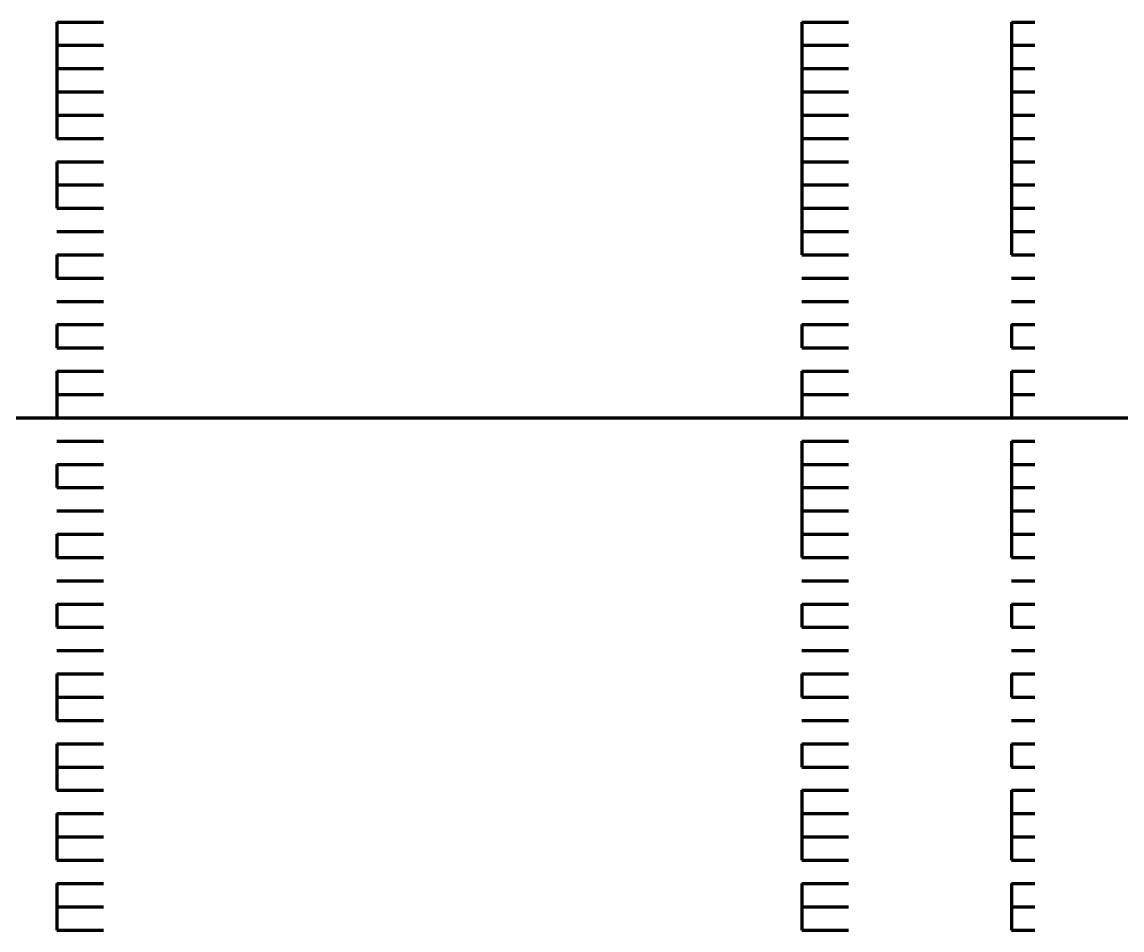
# Model space of a CAD drawing. Header units: inches. Extents: x 16 to 776, y 37 to 575.
# Drawn here: x 623.08 to 630.96, y 352.83 to 359.33 of the extents above; entities that cross this region are included whole.
import ezdxf

# ---------------------------------------------------------------- set-up
doc = ezdxf.new("R2010")
doc.units = ezdxf.units.IN
doc.header["$MEASUREMENT"] = 0
doc.layers.add('P', color=250, linetype='CONTINUOUS', lineweight=100)

msp = doc.modelspace()

# ---------------------------------------------------------------- linework, layer by layer
at = {"layer": 'P', "color": 0, "linetype": 'Continuous'}
for points in [[(623.3333, 359.3333), (623.5, 359.3333)], [(623.3333, 359.3333), (623.3333, 359.3333)], [(623.3333, 359.3333), (623.5, 359.3333)], [(623.3333, 359.3333), (623.5, 359.3333)], [(623.3333, 359.3333), (623.3333, 359.1667)], [(623.3333, 359.3333), (623.5, 359.3333)], [(623.5, 359.3333), (623.6667, 359.3333)], [(623.5, 359.3333), (623.6667, 359.3333)], [(623.5, 359.3333), (623.6667, 359.3333)], [(623.5, 359.3333), (623.6667, 359.3333)], [(628.6667, 359.3333), (628.8333, 359.3333)], [(628.6667, 359.3333), (628.6667, 359.3333)], [(628.6667, 359.3333), (628.8333, 359.3333)], [(628.6667, 359.3333), (628.8333, 359.3333)], [(628.6667, 359.3333), (628.6667, 359.1667)], [(628.6667, 359.3333), (628.8333, 359.3333)], [(628.8333, 359.3333), (629, 359.3333)], [(628.8333, 359.3333), (629, 359.3333)], [(628.8333, 359.3333), (629, 359.3333)], [(628.8333, 359.3333), (629, 359.3333)], [(630.1667, 359.3333), (630.1667, 359.3333)], [(630.1667, 359.3333), (630.3333, 359.3333)], [(630.1667, 359.3333), (630.1667, 359.3333)], [(630.1667, 359.3333), (630.1667, 359.3333)], [(630.1667, 359.3333), (630.3333, 359.3333)], [(630.1667, 359.3333), (630.3333, 359.3333)], [(630.1667, 359.3333), (630.1667, 359.3333)], [(630.1667, 359.3333), (630.1667, 359.1667)], [(630.1667, 359.3333), (630.3333, 359.3333)], [(630.1667, 359.3333), (630.1667, 359.3333)], [(623.3333, 359.1667), (623.5, 359.1667)], [(623.3333, 359.1667), (623.3333, 359)], [(623.3333, 359.1667), (623.5, 359.1667)], [(623.5, 359.1667), (623.6667, 359.1667)], [(623.5, 359.1667), (623.6667, 359.1667)], [(628.6667, 359.1667), (628.8333, 359.1667)], [(628.6667, 359.1667), (628.6667, 359)], [(628.6667, 359.1667), (628.8333, 359.1667)], [(628.8333, 359.1667), (629, 359.1667)], [(628.8333, 359.1667), (629, 359.1667)], [(630.1667, 359.1667), (630.1667, 359.1667)], [(630.1667, 359.1667), (630.3333, 359.1667)], [(630.1667, 359.1667), (630.1667, 359)], [(630.1667, 359.1667), (630.3333, 359.1667)], [(630.1667, 359.1667), (630.1667, 359.1667)], [(623.3333, 359), (623.5, 359)], [(623.3333, 359), (623.5, 359)], [(623.3333, 359), (623.5, 359)], [(623.3333, 359), (623.3333, 358.8333)], [(623.3333, 359), (623.5, 359)], [(623.5, 359), (623.6667, 359)], [(623.5, 359), (623.6667, 359)], [(623.5, 359), (623.6667, 359)], [(623.5, 359), (623.6667, 359)], [(628.6667, 359), (628.8333, 359)], [(628.6667, 359), (628.8333, 359)], [(628.6667, 359), (628.8333, 359)], [(628.6667, 359), (628.6667, 358.8333)], [(628.6667, 359), (628.8333, 359)], [(628.8333, 359), (629, 359)], [(628.8333, 359), (629, 359)], [(628.8333, 359), (629, 359)], [(628.8333, 359), (629, 359)], [(630.1667, 359), (630.1667, 359)], [(630.1667, 359), (630.3333, 359)], [(630.1667, 359), (630.1667, 359)], [(630.1667, 359), (630.3333, 359)], [(630.1667, 359), (630.3333, 359)], [(630.1667, 359), (630.1667, 359)], [(630.1667, 359), (630.1667, 358.8333)], [(630.1667, 359), (630.3333, 359)], [(630.1667, 359), (630.1667, 359)], [(623.3333, 358.8333), (623.5, 358.8333)], [(623.3333, 358.8333), (623.3333, 358.6667)], [(623.3333, 358.8333), (623.5, 358.8333)], [(623.5, 358.8333), (623.6667, 358.8333)], [(623.5, 358.8333), (623.6667, 358.8333)], [(628.6667, 358.8333), (628.8333, 358.8333)], [(628.6667, 358.8333), (628.6667, 358.6667)], [(628.6667, 358.8333), (628.8333, 358.8333)], [(628.8333, 358.8333), (629, 358.8333)], [(628.8333, 358.8333), (629, 358.8333)], [(630.1667, 358.8333), (630.1667, 358.8333)], [(630.1667, 358.8333), (630.3333, 358.8333)], [(630.1667, 358.8333), (630.1667, 358.6667)], [(630.1667, 358.8333), (630.3333, 358.8333)], [(630.1667, 358.8333), (630.1667, 358.8333)], [(623.3333, 358.6667), (623.5, 358.6667)], [(623.3333, 358.6667), (623.3333, 358.5)], [(623.3333, 358.6667), (623.5, 358.6667)], [(623.5, 358.6667), (623.6667, 358.6667)], [(623.5, 358.6667), (623.6667, 358.6667)], [(628.6667, 358.6667), (628.8333, 358.6667)], [(628.6667, 358.6667), (628.6667, 358.5)], [(628.6667, 358.6667), (628.8333, 358.6667)], [(628.8333, 358.6667), (629, 358.6667)], [(628.8333, 358.6667), (629, 358.6667)], [(630.1667, 358.6667), (630.1667, 358.6667)], [(630.1667, 358.6667), (630.3333, 358.6667)], [(630.1667, 358.6667), (630.1667, 358.5)], [(630.1667, 358.6667), (630.3333, 358.6667)], [(630.1667, 358.6667), (630.1667, 358.6667)], [(623.3333, 358.5), (623.5, 358.5)], [(623.3333, 358.5), (623.5, 358.5)], [(623.3333, 358.5), (623.5, 358.5)], [(623.3333, 358.5), (623.5, 358.5)], [(623.3333, 358.5), (623.5, 358.5)], [(623.3333, 358.5), (623.5, 358.5)], [(623.5, 358.5), (623.6667, 358.5)], [(623.5, 358.5), (623.6667, 358.5)], [(623.5, 358.5), (623.6667, 358.5)], [(623.5, 358.5), (623.6667, 358.5)], [(623.5, 358.5), (623.6667, 358.5)], [(623.5, 358.5), (623.6667, 358.5)], [(628.6667, 358.5), (628.8333, 358.5)], [(628.6667, 358.5), (628.8333, 358.5)], [(628.6667, 358.5), (628.8333, 358.5)], [(628.6667, 358.5), (628.6667, 358.3333)], [(628.6667, 358.5), (628.8333, 358.5)], [(628.8333, 358.5), (629, 358.5)], [(628.8333, 358.5), (629, 358.5)], [(628.8333, 358.5), (629, 358.5)], [(628.8333, 358.5), (629, 358.5)], [(630.1667, 358.5), (630.1667, 358.5)], [(630.1667, 358.5), (630.3333, 358.5)], [(630.1667, 358.5), (630.1667, 358.5)], [(630.1667, 358.5), (630.3333, 358.5)], [(630.1667, 358.5), (630.3333, 358.5)], [(630.1667, 358.5), (630.1667, 358.5)], [(630.1667, 358.5), (630.1667, 358.3333)], [(630.1667, 358.5), (630.3333, 358.5)], [(630.1667, 358.5), (630.1667, 358.5)], [(623.3333, 358.3333), (623.5, 358.3333)], [(623.3333, 358.3333), (623.3333, 358.1667)], [(623.3333, 358.3333), (623.5, 358.3333)], [(623.5, 358.3333), (623.6667, 358.3333)], [(623.5, 358.3333), (623.6667, 358.3333)], [(628.6667, 358.3333), (628.8333, 358.3333)], [(628.6667, 358.3333), (628.6667, 358.1667)], [(628.6667, 358.3333), (628.8333, 358.3333)], [(628.8333, 358.3333), (629, 358.3333)], [(628.8333, 358.3333), (629, 358.3333)], [(630.1667, 358.3333), (630.1667, 358.3333)], [(630.1667, 358.3333), (630.3333, 358.3333)], [(630.1667, 358.3333), (630.1667, 358.1667)], [(630.1667, 358.3333), (630.3333, 358.3333)], [(630.1667, 358.3333), (630.1667, 358.3333)], [(623.3333, 358.1667), (623.5, 358.1667)], [(623.3333, 358.1667), (623.3333, 358)], [(623.3333, 358.1667), (623.5, 358.1667)], [(623.5, 358.1667), (623.6667, 358.1667)], [(623.5, 358.1667), (623.6667, 358.1667)], [(628.6667, 358.1667), (628.8333, 358.1667)], [(628.6667, 358.1667), (628.6667, 358)], [(628.6667, 358.1667), (628.8333, 358.1667)], [(628.8333, 358.1667), (629, 358.1667)], [(628.8333, 358.1667), (629, 358.1667)], [(630.1667, 358.1667), (630.1667, 358.1667)], [(630.1667, 358.1667), (630.3333, 358.1667)], [(630.1667, 358.1667), (630.1667, 358)], [(630.1667, 358.1667), (630.3333, 358.1667)], [(630.1667, 358.1667), (630.1667, 358.1667)], [(623.3333, 358), (623.5, 358)], [(623.3333, 358), (623.3333, 358)], [(623.3333, 358), (623.5, 358)], [(623.3333, 358), (623.5, 358)], [(623.3333, 358), (623.5, 358)], [(623.3333, 358), (623.5, 358)], [(623.5, 358), (623.6667, 358)], [(623.5, 358), (623.6667, 358)], [(623.5, 358), (623.6667, 358)], [(623.5, 358), (623.6667, 358)], [(623.5, 358), (623.6667, 358)], [(628.6667, 358), (628.8333, 358)], [(628.6667, 358), (628.8333, 358)], [(628.6667, 358), (628.8333, 358)], [(628.6667, 358), (628.6667, 357.8333)], [(628.6667, 358), (628.8333, 358)], [(628.8333, 358), (629, 358)], [(628.8333, 358), (629, 358)], [(628.8333, 358), (629, 358)], [(628.8333, 358), (629, 358)], [(630.1667, 358), (630.1667, 358)], [(630.1667, 358), (630.3333, 358)], [(630.1667, 358), (630.1667, 358)], [(630.1667, 358), (630.3333, 358)], [(630.1667, 358), (630.3333, 358)], [(630.1667, 358), (630.1667, 358)], [(630.1667, 358), (630.1667, 357.8333)], [(630.1667, 358), (630.3333, 358)], [(630.1667, 358), (630.1667, 358)], [(623.3333, 357.8333), (623.5, 357.8333)], [(623.3333, 357.8333), (623.5, 357.8333)], [(623.3333, 357.8333), (623.5, 357.8333)], [(623.5, 357.8333), (623.6667, 357.8333)], [(623.5, 357.8333), (623.6667, 357.8333)], [(623.5, 357.8333), (623.6667, 357.8333)], [(628.6667, 357.8333), (628.8333, 357.8333)], [(628.6667, 357.8333), (628.6667, 357.6667)], [(628.6667, 357.8333), (628.8333, 357.8333)], [(628.8333, 357.8333), (629, 357.8333)], [(628.8333, 357.8333), (629, 357.8333)], [(630.1667, 357.8333), (630.1667, 357.8333)], [(630.1667, 357.8333), (630.3333, 357.8333)], [(630.1667, 357.8333), (630.1667, 357.6667)], [(630.1667, 357.8333), (630.3333, 357.8333)], [(630.1667, 357.8333), (630.1667, 357.8333)], [(623.3333, 357.6667), (623.5, 357.6667)], [(623.3333, 357.6667), (623.3333, 357.6667)], [(623.3333, 357.6667), (623.5, 357.6667)], [(623.3333, 357.6667), (623.5, 357.6667)], [(623.3333, 357.6667), (623.3333, 357.5)], [(623.3333, 357.6667), (623.5, 357.6667)], [(623.5, 357.6667), (623.6667, 357.6667)], [(623.5, 357.6667), (623.6667, 357.6667)], [(623.5, 357.6667), (623.6667, 357.6667)], [(623.5, 357.6667), (623.6667, 357.6667)], [(628.6667, 357.6667), (628.8333, 357.6667)], [(628.6667, 357.6667), (628.6667, 357.6667)], [(628.6667, 357.6667), (628.8333, 357.6667)], [(628.6667, 357.6667), (628.8333, 357.6667)], [(628.6667, 357.6667), (628.8333, 357.6667)], [(628.6667, 357.6667), (628.8333, 357.6667)], [(628.8333, 357.6667), (629, 357.6667)], [(628.8333, 357.6667), (629, 357.6667)], [(628.8333, 357.6667), (629, 357.6667)], [(628.8333, 357.6667), (629, 357.6667)], [(628.8333, 357.6667), (629, 357.6667)], [(630.1667, 357.6667), (630.1667, 357.6667)], [(630.1667, 357.6667), (630.3333, 357.6667)], [(630.1667, 357.6667), (630.1667, 357.6667)], [(630.1667, 357.6667), (630.1667, 357.6667)], [(630.1667, 357.6667), (630.3333, 357.6667)], [(630.1667, 357.6667), (630.3333, 357.6667)], [(630.1667, 357.6667), (630.1667, 357.6667)], [(630.1667, 357.6667), (630.3333, 357.6667)], [(630.1667, 357.6667), (630.1667, 357.6667)], [(630.1667, 357.6667), (630.3333, 357.6667)], [(630.1667, 357.6667), (630.1667, 357.6667)], [(623.3333, 357.5), (623.5, 357.5)], [(623.3333, 357.5), (623.5, 357.5)], [(623.3333, 357.5), (623.5, 357.5)], [(623.5, 357.5), (623.6667, 357.5)], [(623.5, 357.5), (623.6667, 357.5)], [(623.5, 357.5), (623.6667, 357.5)], [(628.6667, 357.5), (628.8333, 357.5)], [(628.6667, 357.5), (628.8333, 357.5)], [(628.6667, 357.5), (628.8333, 357.5)], [(628.6667, 357.5), (628.8333, 357.5)], [(628.8333, 357.5), (629, 357.5)], [(628.8333, 357.5), (629, 357.5)], [(628.8333, 357.5), (629, 357.5)], [(628.8333, 357.5), (629, 357.5)], [(630.1667, 357.5), (630.1667, 357.5)], [(630.1667, 357.5), (630.3333, 357.5)], [(630.1667, 357.5), (630.1667, 357.5)], [(630.1667, 357.5), (630.3333, 357.5)], [(630.1667, 357.5), (630.3333, 357.5)], [(630.1667, 357.5), (630.1667, 357.5)], [(630.1667, 357.5), (630.3333, 357.5)], [(630.1667, 357.5), (630.1667, 357.5)], [(623.3333, 357.3333), (623.5, 357.3333)], [(623.3333, 357.3333), (623.5, 357.3333)], [(623.3333, 357.3333), (623.5, 357.3333)], [(623.5, 357.3333), (623.6667, 357.3333)], [(623.5, 357.3333), (623.6667, 357.3333)], [(623.5, 357.3333), (623.6667, 357.3333)], [(628.6667, 357.3333), (628.8333, 357.3333)], [(628.6667, 357.3333), (628.8333, 357.3333)], [(628.6667, 357.3333), (628.8333, 357.3333)], [(628.8333, 357.3333), (629, 357.3333)], [(628.8333, 357.3333), (629, 357.3333)], [(628.8333, 357.3333), (629, 357.3333)], [(630.1667, 357.3333), (630.1667, 357.3333)], [(630.1667, 357.3333), (630.3333, 357.3333)], [(630.1667, 357.3333), (630.1667, 357.3333)], [(630.1667, 357.3333), (630.3333, 357.3333)], [(630.1667, 357.3333), (630.3333, 357.3333)], [(630.1667, 357.3333), (630.1667, 357.3333)], [(623.3333, 357.1667), (623.5, 357.1667)], [(623.3333, 357.1667), (623.3333, 357.1667)], [(623.3333, 357.1667), (623.5, 357.1667)], [(623.3333, 357.1667), (623.5, 357.1667)], [(623.3333, 357.1667), (623.3333, 357)], [(623.3333, 357.1667), (623.5, 357.1667)], [(623.5, 357.1667), (623.6667, 357.1667)], [(623.5, 357.1667), (623.6667, 357.1667)], [(623.5, 357.1667), (623.6667, 357.1667)], [(623.5, 357.1667), (623.6667, 357.1667)], [(628.6667, 357.1667), (628.8333, 357.1667)], [(628.6667, 357.1667), (628.6667, 357.1667)], [(628.6667, 357.1667), (628.8333, 357.1667)], [(628.6667, 357.1667), (628.8333, 357.1667)], [(628.6667, 357.1667), (628.6667, 357)], [(628.6667, 357.1667), (628.8333, 357.1667)], [(628.8333, 357.1667), (629, 357.1667)], [(628.8333, 357.1667), (629, 357.1667)], [(628.8333, 357.1667), (629, 357.1667)], [(628.8333, 357.1667), (629, 357.1667)], [(630.1667, 357.1667), (630.1667, 357.1667)], [(630.1667, 357.1667), (630.3333, 357.1667)], [(630.1667, 357.1667), (630.1667, 357.1667)], [(630.1667, 357.1667), (630.1667, 357.1667)], [(630.1667, 357.1667), (630.3333, 357.1667)], [(630.1667, 357.1667), (630.3333, 357.1667)], [(630.1667, 357.1667), (630.1667, 357.1667)], [(630.1667, 357.1667), (630.1667, 357)], [(630.1667, 357.1667), (630.3333, 357.1667)], [(630.1667, 357.1667), (630.1667, 357.1667)], [(623.3333, 357), (623.5, 357)], [(623.3333, 357), (623.5, 357)], [(623.5, 357), (623.6667, 357)], [(623.5, 357), (623.6667, 357)], [(628.6667, 357), (628.8333, 357)], [(628.6667, 357), (628.8333, 357)], [(628.8333, 357), (629, 357)], [(628.8333, 357), (629, 357)], [(630.1667, 357), (630.1667, 357)], [(630.1667, 357), (630.3333, 357)], [(630.1667, 357), (630.3333, 357)], [(630.1667, 357), (630.1667, 357)], [(623.3333, 356.8333), (623.5, 356.8333)], [(623.3333, 356.8333), (623.3333, 356.8333)], [(623.3333, 356.8333), (623.5, 356.8333)], [(623.3333, 356.8333), (623.5, 356.8333)], [(623.3333, 356.8333), (623.3333, 356.6667)], [(623.3333, 356.8333), (623.5, 356.8333)], [(623.5, 356.8333), (623.6667, 356.8333)], [(623.5, 356.8333), (623.6667, 356.8333)], [(623.5, 356.8333), (623.6667, 356.8333)], [(623.5, 356.8333), (623.6667, 356.8333)], [(628.6667, 356.8333), (628.8333, 356.8333)], [(628.6667, 356.8333), (628.6667, 356.8333)], [(628.6667, 356.8333), (628.8333, 356.8333)], [(628.6667, 356.8333), (628.8333, 356.8333)], [(628.6667, 356.8333), (628.6667, 356.6667)], [(628.6667, 356.8333), (628.8333, 356.8333)], [(628.8333, 356.8333), (629, 356.8333)], [(628.8333, 356.8333), (629, 356.8333)], [(628.8333, 356.8333), (629, 356.8333)], [(628.8333, 356.8333), (629, 356.8333)], [(630.1667, 356.8333), (630.1667, 356.8333)], [(630.1667, 356.8333), (630.3333, 356.8333)], [(630.1667, 356.8333), (630.1667, 356.8333)], [(630.1667, 356.8333), (630.1667, 356.8333)], [(630.1667, 356.8333), (630.3333, 356.8333)], [(630.1667, 356.8333), (630.3333, 356.8333)], [(630.1667, 356.8333), (630.1667, 356.8333)], [(630.1667, 356.8333), (630.1667, 356.6667)], [(630.1667, 356.8333), (630.3333, 356.8333)], [(630.1667, 356.8333), (630.1667, 356.8333)], [(623.3333, 356.6667), (623.5, 356.6667)], [(623.3333, 356.6667), (623.3333, 356.5)], [(623.3333, 356.6667), (623.5, 356.6667)], [(623.5, 356.6667), (623.6667, 356.6667)], [(623.5, 356.6667), (623.6667, 356.6667)], [(628.6667, 356.6667), (628.8333, 356.6667)], [(628.6667, 356.6667), (628.6667, 356.5)], [(628.6667, 356.6667), (628.8333, 356.6667)], [(628.8333, 356.6667), (629, 356.6667)], [(628.8333, 356.6667), (629, 356.6667)], [(630.1667, 356.6667), (630.1667, 356.6667)], [(630.1667, 356.6667), (630.3333, 356.6667)], [(630.1667, 356.6667), (630.1667, 356.5)], [(630.1667, 356.6667), (630.3333, 356.6667)], [(630.1667, 356.6667), (630.1667, 356.6667)], [(615.5, 356.5), (636.8333, 356.5)], [(623.3333, 356.5), (623.5, 356.5)], [(623.3333, 356.5), (623.5, 356.5)], [(623.3333, 356.5), (623.5, 356.5)], [(623.5, 356.5), (623.6667, 356.5)], [(623.5, 356.5), (623.6667, 356.5)], [(623.5, 356.5), (623.6667, 356.5)], [(628.6667, 356.5), (628.8333, 356.5)], [(628.6667, 356.5), (628.8333, 356.5)], [(628.8333, 356.5), (629, 356.5)], [(628.8333, 356.5), (629, 356.5)], [(630.1667, 356.5), (630.1667, 356.5)], [(630.1667, 356.5), (630.3333, 356.5)], [(630.1667, 356.5), (630.3333, 356.5)], [(630.1667, 356.5), (630.1667, 356.5)], [(623.3333, 356.3333), (623.5, 356.3333)], [(623.3333, 356.3333), (623.5, 356.3333)], [(623.3333, 356.3333), (623.5, 356.3333)], [(623.3333, 356.3333), (623.5, 356.3333)], [(623.3333, 356.3333), (623.5, 356.3333)], [(623.3333, 356.3333), (623.5, 356.3333)], [(623.3333, 356.3333), (623.5, 356.3333)], [(623.5, 356.3333), (623.6667, 356.3333)], [(623.5, 356.3333), (623.6667, 356.3333)], [(623.5, 356.3333), (623.6667, 356.3333)], [(623.5, 356.3333), (623.6667, 356.3333)], [(623.5, 356.3333), (623.6667, 356.3333)], [(623.5, 356.3333), (623.6667, 356.3333)], [(623.5, 356.3333), (623.6667, 356.3333)], [(628.6667, 356.3333), (628.8333, 356.3333)], [(628.6667, 356.3333), (628.6667, 356.3333)], [(628.6667, 356.3333), (628.8333, 356.3333)], [(628.6667, 356.3333), (628.8333, 356.3333)], [(628.6667, 356.3333), (628.6667, 356.1667)], [(628.6667, 356.3333), (628.8333, 356.3333)], [(628.8333, 356.3333), (629, 356.3333)], [(628.8333, 356.3333), (629, 356.3333)], [(628.8333, 356.3333), (629, 356.3333)], [(628.8333, 356.3333), (629, 356.3333)], [(630.1667, 356.3333), (630.1667, 356.3333)], [(630.1667, 356.3333), (630.3333, 356.3333)], [(630.1667, 356.3333), (630.1667, 356.3333)], [(630.1667, 356.3333), (630.1667, 356.3333)], [(630.1667, 356.3333), (630.3333, 356.3333)], [(630.1667, 356.3333), (630.3333, 356.3333)], [(630.1667, 356.3333), (630.1667, 356.3333)], [(630.1667, 356.3333), (630.1667, 356.1667)], [(630.1667, 356.3333), (630.3333, 356.3333)], [(630.1667, 356.3333), (630.1667, 356.3333)], [(623.3333, 356.1667), (623.5, 356.1667)], [(623.3333, 356.1667), (623.3333, 356)], [(623.3333, 356.1667), (623.5, 356.1667)], [(623.5, 356.1667), (623.6667, 356.1667)], [(623.5, 356.1667), (623.6667, 356.1667)], [(628.6667, 356.1667), (628.8333, 356.1667)], [(628.6667, 356.1667), (628.6667, 356)], [(628.6667, 356.1667), (628.8333, 356.1667)], [(628.8333, 356.1667), (629, 356.1667)], [(628.8333, 356.1667), (629, 356.1667)], [(630.1667, 356.1667), (630.1667, 356.1667)], [(630.1667, 356.1667), (630.3333, 356.1667)], [(630.1667, 356.1667), (630.1667, 356)], [(630.1667, 356.1667), (630.3333, 356.1667)], [(630.1667, 356.1667), (630.1667, 356.1667)], [(623.3333, 356), (623.5, 356)], [(623.3333, 356), (623.3333, 356)], [(623.3333, 356), (623.5, 356)], [(623.3333, 356), (623.5, 356)], [(623.3333, 356), (623.5, 356)], [(623.3333, 356), (623.5, 356)], [(623.5, 356), (623.6667, 356)], [(623.5, 356), (623.6667, 356)], [(623.5, 356), (623.6667, 356)], [(623.5, 356), (623.6667, 356)], [(623.5, 356), (623.6667, 356)], [(628.6667, 356), (628.8333, 356)], [(628.6667, 356), (628.8333, 356)], [(628.6667, 356), (628.8333, 356)], [(628.6667, 356), (628.6667, 355.8333)], [(628.6667, 356), (628.8333, 356)], [(628.8333, 356), (629, 356)], [(628.8333, 356), (629, 356)], [(628.8333, 356), (629, 356)], [(628.8333, 356), (629, 356)], [(630.1667, 356), (630.1667, 356)], [(630.1667, 356), (630.3333, 356)], [(630.1667, 356), (630.1667, 356)], [(630.1667, 356), (630.3333, 356)], [(630.1667, 356), (630.3333, 356)], [(630.1667, 356), (630.1667, 356)], [(630.1667, 356), (630.1667, 355.8333)], [(630.1667, 356), (630.3333, 356)], [(630.1667, 356), (630.1667, 356)], [(623.3333, 355.8333), (623.5, 355.8333)], [(623.3333, 355.8333), (623.5, 355.8333)], [(623.3333, 355.8333), (623.5, 355.8333)], [(623.5, 355.8333), (623.6667, 355.8333)], [(623.5, 355.8333), (623.6667, 355.8333)], [(623.5, 355.8333), (623.6667, 355.8333)], [(628.6667, 355.8333), (628.8333, 355.8333)], [(628.6667, 355.8333), (628.6667, 355.6667)], [(628.6667, 355.8333), (628.8333, 355.8333)], [(628.8333, 355.8333), (629, 355.8333)], [(628.8333, 355.8333), (629, 355.8333)], [(630.1667, 355.8333), (630.1667, 355.8333)], [(630.1667, 355.8333), (630.3333, 355.8333)], [(630.1667, 355.8333), (630.1667, 355.6667)], [(630.1667, 355.8333), (630.3333, 355.8333)], [(630.1667, 355.8333), (630.1667, 355.8333)], [(623.3333, 355.6667), (623.5, 355.6667)], [(623.3333, 355.6667), (623.3333, 355.5)], [(623.3333, 355.6667), (623.5, 355.6667)], [(623.5, 355.6667), (623.6667, 355.6667)], [(623.5, 355.6667), (623.6667, 355.6667)], [(628.6667, 355.6667), (628.8333, 355.6667)], [(628.6667, 355.6667), (628.6667, 355.5)], [(628.6667, 355.6667), (628.8333, 355.6667)], [(628.8333, 355.6667), (629, 355.6667)], [(628.8333, 355.6667), (629, 355.6667)], [(630.1667, 355.6667), (630.1667, 355.6667)], [(630.1667, 355.6667), (630.3333, 355.6667)], [(630.1667, 355.6667), (630.1667, 355.5)], [(630.1667, 355.6667), (630.3333, 355.6667)], [(630.1667, 355.6667), (630.1667, 355.6667)], [(623.3333, 355.5), (623.5, 355.5)], [(623.3333, 355.5), (623.3333, 355.5)], [(623.3333, 355.5), (623.5, 355.5)], [(623.3333, 355.5), (623.5, 355.5)], [(623.3333, 355.5), (623.5, 355.5)], [(623.3333, 355.5), (623.5, 355.5)], [(623.5, 355.5), (623.6667, 355.5)], [(623.5, 355.5), (623.6667, 355.5)], [(623.5, 355.5), (623.6667, 355.5)], [(623.5, 355.5), (623.6667, 355.5)], [(623.5, 355.5), (623.6667, 355.5)], [(628.6667, 355.5), (628.8333, 355.5)], [(628.6667, 355.5), (628.6667, 355.5)], [(628.6667, 355.5), (628.8333, 355.5)], [(628.6667, 355.5), (628.8333, 355.5)], [(628.6667, 355.5), (628.8333, 355.5)], [(628.6667, 355.5), (628.8333, 355.5)], [(628.8333, 355.5), (629, 355.5)], [(628.8333, 355.5), (629, 355.5)], [(628.8333, 355.5), (629, 355.5)], [(628.8333, 355.5), (629, 355.5)], [(628.8333, 355.5), (629, 355.5)], [(630.1667, 355.5), (630.1667, 355.5)], [(630.1667, 355.5), (630.3333, 355.5)], [(630.1667, 355.5), (630.1667, 355.5)], [(630.1667, 355.5), (630.1667, 355.5)], [(630.1667, 355.5), (630.3333, 355.5)], [(630.1667, 355.5), (630.3333, 355.5)], [(630.1667, 355.5), (630.1667, 355.5)], [(630.1667, 355.5), (630.3333, 355.5)], [(630.1667, 355.5), (630.1667, 355.5)], [(630.1667, 355.5), (630.3333, 355.5)], [(630.1667, 355.5), (630.1667, 355.5)], [(623.3333, 355.3333), (623.5, 355.3333)], [(623.3333, 355.3333), (623.5, 355.3333)], [(623.3333, 355.3333), (623.5, 355.3333)], [(623.5, 355.3333), (623.6667, 355.3333)], [(623.5, 355.3333), (623.6667, 355.3333)], [(623.5, 355.3333), (623.6667, 355.3333)], [(628.6667, 355.3333), (628.8333, 355.3333)], [(628.6667, 355.3333), (628.8333, 355.3333)], [(628.6667, 355.3333), (628.8333, 355.3333)], [(628.8333, 355.3333), (629, 355.3333)], [(628.8333, 355.3333), (629, 355.3333)], [(628.8333, 355.3333), (629, 355.3333)], [(630.1667, 355.3333), (630.1667, 355.3333)], [(630.1667, 355.3333), (630.3333, 355.3333)], [(630.1667, 355.3333), (630.1667, 355.3333)], [(630.1667, 355.3333), (630.3333, 355.3333)], [(630.1667, 355.3333), (630.3333, 355.3333)], [(630.1667, 355.3333), (630.1667, 355.3333)], [(623.3333, 355.1667), (623.5, 355.1667)], [(623.3333, 355.1667), (623.3333, 355)], [(623.3333, 355.1667), (623.5, 355.1667)], [(623.5, 355.1667), (623.6667, 355.1667)], [(623.5, 355.1667), (623.6667, 355.1667)], [(628.6667, 355.1667), (628.8333, 355.1667)], [(628.6667, 355.1667), (628.6667, 355)], [(628.6667, 355.1667), (628.8333, 355.1667)], [(628.8333, 355.1667), (629, 355.1667)], [(628.8333, 355.1667), (629, 355.1667)], [(630.1667, 355.1667), (630.1667, 355.1667)], [(630.1667, 355.1667), (630.3333, 355.1667)], [(630.1667, 355.1667), (630.1667, 355)], [(630.1667, 355.1667), (630.3333, 355.1667)], [(630.1667, 355.1667), (630.1667, 355.1667)], [(623.3333, 355), (623.5, 355)], [(623.3333, 355), (623.3333, 355)], [(623.3333, 355), (623.5, 355)], [(623.3333, 355), (623.5, 355)], [(623.3333, 355), (623.5, 355)], [(623.3333, 355), (623.5, 355)], [(623.5, 355), (623.6667, 355)], [(623.5, 355), (623.6667, 355)], [(623.5, 355), (623.6667, 355)], [(623.5, 355), (623.6667, 355)], [(623.5, 355), (623.6667, 355)], [(628.6667, 355), (628.8333, 355)], [(628.6667, 355), (628.6667, 355)], [(628.6667, 355), (628.8333, 355)], [(628.6667, 355), (628.8333, 355)], [(628.6667, 355), (628.8333, 355)], [(628.6667, 355), (628.8333, 355)], [(628.8333, 355), (629, 355)], [(628.8333, 355), (629, 355)], [(628.8333, 355), (629, 355)], [(628.8333, 355), (629, 355)], [(628.8333, 355), (629, 355)], [(630.1667, 355), (630.1667, 355)], [(630.1667, 355), (630.3333, 355)], [(630.1667, 355), (630.1667, 355)], [(630.1667, 355), (630.1667, 355)], [(630.1667, 355), (630.3333, 355)], [(630.1667, 355), (630.3333, 355)], [(630.1667, 355), (630.1667, 355)], [(630.1667, 355), (630.3333, 355)], [(630.1667, 355), (630.1667, 355)], [(630.1667, 355), (630.3333, 355)], [(630.1667, 355), (630.1667, 355)], [(623.3333, 354.8333), (623.5, 354.8333)], [(623.3333, 354.8333), (623.5, 354.8333)], [(623.3333, 354.8333), (623.5, 354.8333)], [(623.5, 354.8333), (623.6667, 354.8333)], [(623.5, 354.8333), (623.6667, 354.8333)], [(623.5, 354.8333), (623.6667, 354.8333)], [(628.6667, 354.8333), (628.8333, 354.8333)], [(628.6667, 354.8333), (628.8333, 354.8333)], [(628.6667, 354.8333), (628.8333, 354.8333)], [(628.8333, 354.8333), (629, 354.8333)], [(628.8333, 354.8333), (629, 354.8333)], [(628.8333, 354.8333), (629, 354.8333)], [(630.1667, 354.8333), (630.1667, 354.8333)], [(630.1667, 354.8333), (630.3333, 354.8333)], [(630.1667, 354.8333), (630.1667, 354.8333)], [(630.1667, 354.8333), (630.3333, 354.8333)], [(630.1667, 354.8333), (630.3333, 354.8333)], [(630.1667, 354.8333), (630.1667, 354.8333)], [(623.3333, 354.6667), (623.5, 354.6667)], [(623.3333, 354.6667), (623.3333, 354.6667)], [(623.3333, 354.6667), (623.5, 354.6667)], [(623.3333, 354.6667), (623.5, 354.6667)], [(623.3333, 354.6667), (623.3333, 354.5)], [(623.3333, 354.6667), (623.5, 354.6667)], [(623.5, 354.6667), (623.6667, 354.6667)], [(623.5, 354.6667), (623.6667, 354.6667)], [(623.5, 354.6667), (623.6667, 354.6667)], [(623.5, 354.6667), (623.6667, 354.6667)], [(628.6667, 354.6667), (628.8333, 354.6667)], [(628.6667, 354.6667), (628.6667, 354.6667)], [(628.6667, 354.6667), (628.8333, 354.6667)], [(628.6667, 354.6667), (628.8333, 354.6667)], [(628.6667, 354.6667), (628.6667, 354.5)], [(628.6667, 354.6667), (628.8333, 354.6667)], [(628.8333, 354.6667), (629, 354.6667)], [(628.8333, 354.6667), (629, 354.6667)], [(628.8333, 354.6667), (629, 354.6667)], [(628.8333, 354.6667), (629, 354.6667)], [(630.1667, 354.6667), (630.1667, 354.6667)], [(630.1667, 354.6667), (630.3333, 354.6667)], [(630.1667, 354.6667), (630.1667, 354.6667)], [(630.1667, 354.6667), (630.1667, 354.6667)], [(630.1667, 354.6667), (630.3333, 354.6667)], [(630.1667, 354.6667), (630.3333, 354.6667)], [(630.1667, 354.6667), (630.1667, 354.6667)], [(630.1667, 354.6667), (630.1667, 354.5)], [(630.1667, 354.6667), (630.3333, 354.6667)], [(630.1667, 354.6667), (630.1667, 354.6667)], [(623.3333, 354.5), (623.5, 354.5)], [(623.3333, 354.5), (623.3333, 354.3333)], [(623.3333, 354.5), (623.5, 354.5)], [(623.5, 354.5), (623.6667, 354.5)], [(623.5, 354.5), (623.6667, 354.5)], [(628.6667, 354.5), (628.8333, 354.5)], [(628.6667, 354.5), (628.8333, 354.5)], [(628.6667, 354.5), (628.8333, 354.5)], [(628.8333, 354.5), (629, 354.5)], [(628.8333, 354.5), (629, 354.5)], [(628.8333, 354.5), (629, 354.5)], [(630.1667, 354.5), (630.1667, 354.5)], [(630.1667, 354.5), (630.3333, 354.5)], [(630.1667, 354.5), (630.3333, 354.5)], [(630.1667, 354.5), (630.1667, 354.5)], [(630.1667, 354.5), (630.3333, 354.5)], [(630.1667, 354.5), (630.1667, 354.5)], [(623.3333, 354.3333), (623.5, 354.3333)], [(623.3333, 354.3333), (623.5, 354.3333)], [(623.3333, 354.3333), (623.5, 354.3333)], [(623.5, 354.3333), (623.6667, 354.3333)], [(623.5, 354.3333), (623.6667, 354.3333)], [(623.5, 354.3333), (623.6667, 354.3333)], [(628.6667, 354.3333), (628.8333, 354.3333)], [(628.6667, 354.3333), (628.8333, 354.3333)], [(628.6667, 354.3333), (628.8333, 354.3333)], [(628.8333, 354.3333), (629, 354.3333)], [(628.8333, 354.3333), (629, 354.3333)], [(628.8333, 354.3333), (629, 354.3333)], [(630.1667, 354.3333), (630.1667, 354.3333)], [(630.1667, 354.3333), (630.3333, 354.3333)], [(630.1667, 354.3333), (630.1667, 354.3333)], [(630.1667, 354.3333), (630.3333, 354.3333)], [(630.1667, 354.3333), (630.3333, 354.3333)], [(630.1667, 354.3333), (630.1667, 354.3333)], [(623.3333, 354.1667), (623.5, 354.1667)], [(623.3333, 354.1667), (623.5, 354.1667)], [(623.3333, 354.1667), (623.5, 354.1667)], [(623.3333, 354.1667), (623.5, 354.1667)], [(623.3333, 354.1667), (623.3333, 354)], [(623.3333, 354.1667), (623.5, 354.1667)], [(623.5, 354.1667), (623.6667, 354.1667)], [(623.5, 354.1667), (623.6667, 354.1667)], [(623.5, 354.1667), (623.6667, 354.1667)], [(623.5, 354.1667), (623.6667, 354.1667)], [(623.5, 354.1667), (623.6667, 354.1667)], [(628.6667, 354.1667), (628.8333, 354.1667)], [(628.6667, 354.1667), (628.6667, 354.1667)], [(628.6667, 354.1667), (628.8333, 354.1667)], [(628.6667, 354.1667), (628.8333, 354.1667)], [(628.6667, 354.1667), (628.6667, 354)], [(628.6667, 354.1667), (628.8333, 354.1667)], [(628.8333, 354.1667), (629, 354.1667)], [(628.8333, 354.1667), (629, 354.1667)], [(628.8333, 354.1667), (629, 354.1667)], [(628.8333, 354.1667), (629, 354.1667)], [(630.1667, 354.1667), (630.1667, 354.1667)], [(630.1667, 354.1667), (630.3333, 354.1667)], [(630.1667, 354.1667), (630.1667, 354.1667)], [(630.1667, 354.1667), (630.1667, 354.1667)], [(630.1667, 354.1667), (630.3333, 354.1667)], [(630.1667, 354.1667), (630.3333, 354.1667)], [(630.1667, 354.1667), (630.1667, 354.1667)], [(630.1667, 354.1667), (630.1667, 354)], [(630.1667, 354.1667), (630.3333, 354.1667)], [(630.1667, 354.1667), (630.1667, 354.1667)], [(623.3333, 354), (623.5, 354)], [(623.3333, 354), (623.3333, 353.8333)], [(623.3333, 354), (623.5, 354)], [(623.5, 354), (623.6667, 354)], [(623.5, 354), (623.6667, 354)], [(628.6667, 354), (628.8333, 354)], [(628.6667, 354), (628.8333, 354)], [(628.6667, 354), (628.8333, 354)], [(628.8333, 354), (629, 354)], [(628.8333, 354), (629, 354)], [(628.8333, 354), (629, 354)], [(630.1667, 354), (630.1667, 354)], [(630.1667, 354), (630.3333, 354)], [(630.1667, 354), (630.3333, 354)], [(630.1667, 354), (630.1667, 354)], [(630.1667, 354), (630.3333, 354)], [(630.1667, 354), (630.1667, 354)], [(623.3333, 353.8333), (623.5, 353.8333)], [(623.3333, 353.8333), (623.3333, 353.8333)], [(623.3333, 353.8333), (623.5, 353.8333)], [(623.3333, 353.8333), (623.5, 353.8333)], [(623.3333, 353.8333), (623.5, 353.8333)], [(623.5, 353.8333), (623.6667, 353.8333)], [(623.5, 353.8333), (623.6667, 353.8333)], [(623.5, 353.8333), (623.6667, 353.8333)], [(623.5, 353.8333), (623.6667, 353.8333)], [(628.6667, 353.8333), (628.8333, 353.8333)], [(628.6667, 353.8333), (628.8333, 353.8333)], [(628.6667, 353.8333), (628.8333, 353.8333)], [(628.6667, 353.8333), (628.8333, 353.8333)], [(628.6667, 353.8333), (628.6667, 353.6667)], [(628.6667, 353.8333), (628.8333, 353.8333)], [(628.8333, 353.8333), (629, 353.8333)], [(628.8333, 353.8333), (629, 353.8333)], [(628.8333, 353.8333), (629, 353.8333)], [(628.8333, 353.8333), (629, 353.8333)], [(628.8333, 353.8333), (629, 353.8333)], [(630.1667, 353.8333), (630.1667, 353.8333)], [(630.1667, 353.8333), (630.3333, 353.8333)], [(630.1667, 353.8333), (630.1667, 353.8333)], [(630.1667, 353.8333), (630.3333, 353.8333)], [(630.1667, 353.8333), (630.1667, 353.8333)], [(630.1667, 353.8333), (630.3333, 353.8333)], [(630.1667, 353.8333), (630.3333, 353.8333)], [(630.1667, 353.8333), (630.1667, 353.8333)], [(630.1667, 353.8333), (630.1667, 353.6667)], [(630.1667, 353.8333), (630.3333, 353.8333)], [(630.1667, 353.8333), (630.1667, 353.8333)], [(623.3333, 353.6667), (623.5, 353.6667)], [(623.3333, 353.6667), (623.3333, 353.5)], [(623.3333, 353.6667), (623.5, 353.6667)], [(623.5, 353.6667), (623.6667, 353.6667)], [(623.5, 353.6667), (623.6667, 353.6667)], [(628.6667, 353.6667), (628.8333, 353.6667)], [(628.6667, 353.6667), (628.6667, 353.5)], [(628.6667, 353.6667), (628.8333, 353.6667)], [(628.8333, 353.6667), (629, 353.6667)], [(628.8333, 353.6667), (629, 353.6667)], [(630.1667, 353.6667), (630.1667, 353.6667)], [(630.1667, 353.6667), (630.3333, 353.6667)], [(630.1667, 353.6667), (630.1667, 353.5)], [(630.1667, 353.6667), (630.3333, 353.6667)], [(630.1667, 353.6667), (630.1667, 353.6667)], [(623.3333, 353.5), (623.5, 353.5)], [(623.3333, 353.5), (623.3333, 353.3333)], [(623.3333, 353.5), (623.5, 353.5)], [(623.5, 353.5), (623.6667, 353.5)], [(623.5, 353.5), (623.6667, 353.5)], [(628.6667, 353.5), (628.8333, 353.5)], [(628.6667, 353.5), (628.6667, 353.3333)], [(628.6667, 353.5), (628.8333, 353.5)], [(628.8333, 353.5), (629, 353.5)], [(628.8333, 353.5), (629, 353.5)], [(630.1667, 353.5), (630.1667, 353.5)], [(630.1667, 353.5), (630.3333, 353.5)], [(630.1667, 353.5), (630.1667, 353.3333)], [(630.1667, 353.5), (630.3333, 353.5)], [(630.1667, 353.5), (630.1667, 353.5)], [(623.3333, 353.3333), (623.5, 353.3333)], [(623.3333, 353.3333), (623.3333, 353.3333)], [(623.3333, 353.3333), (623.5, 353.3333)], [(623.3333, 353.3333), (623.5, 353.3333)], [(623.3333, 353.3333), (623.5, 353.3333)], [(623.5, 353.3333), (623.6667, 353.3333)], [(623.5, 353.3333), (623.6667, 353.3333)], [(623.5, 353.3333), (623.6667, 353.3333)], [(623.5, 353.3333), (623.6667, 353.3333)], [(628.6667, 353.3333), (628.8333, 353.3333)], [(628.6667, 353.3333), (628.6667, 353.3333)], [(628.6667, 353.3333), (628.8333, 353.3333)], [(628.6667, 353.3333), (628.8333, 353.3333)], [(628.6667, 353.3333), (628.8333, 353.3333)], [(628.8333, 353.3333), (629, 353.3333)], [(628.8333, 353.3333), (629, 353.3333)], [(628.8333, 353.3333), (629, 353.3333)], [(628.8333, 353.3333), (629, 353.3333)], [(630.1667, 353.3333), (630.1667, 353.3333)], [(630.1667, 353.3333), (630.3333, 353.3333)], [(630.1667, 353.3333), (630.1667, 353.3333)], [(630.1667, 353.3333), (630.1667, 353.3333)], [(630.1667, 353.3333), (630.3333, 353.3333)], [(630.1667, 353.3333), (630.3333, 353.3333)], [(630.1667, 353.3333), (630.1667, 353.3333)], [(630.1667, 353.3333), (630.3333, 353.3333)], [(630.1667, 353.3333), (630.1667, 353.3333)], [(623.3333, 353.1667), (623.5, 353.1667)], [(623.3333, 353.1667), (623.3333, 353)], [(623.3333, 353.1667), (623.5, 353.1667)], [(623.5, 353.1667), (623.6667, 353.1667)], [(623.5, 353.1667), (623.6667, 353.1667)], [(628.6667, 353.1667), (628.8333, 353.1667)], [(628.6667, 353.1667), (628.6667, 353)], [(628.6667, 353.1667), (628.8333, 353.1667)], [(628.8333, 353.1667), (629, 353.1667)], [(628.8333, 353.1667), (629, 353.1667)], [(630.1667, 353.1667), (630.1667, 353.1667)], [(630.1667, 353.1667), (630.3333, 353.1667)], [(630.1667, 353.1667), (630.1667, 353)], [(630.1667, 353.1667), (630.3333, 353.1667)], [(630.1667, 353.1667), (630.1667, 353.1667)], [(623.3333, 353), (623.5, 353)], [(623.3333, 353), (623.3333, 353)], [(623.3333, 353), (623.5, 353)], [(623.3333, 353), (623.5, 353)], [(623.3333, 353), (623.3333, 352.8333)], [(623.3333, 353), (623.5, 353)], [(623.5, 353), (623.6667, 353)], [(623.5, 353), (623.6667, 353)], [(623.5, 353), (623.6667, 353)], [(623.5, 353), (623.6667, 353)], [(628.6667, 353), (628.8333, 353)], [(628.6667, 353), (628.6667, 353)], [(628.6667, 353), (628.8333, 353)], [(628.6667, 353), (628.8333, 353)], [(628.6667, 353), (628.6667, 352.8333)], [(628.6667, 353), (628.8333, 353)], [(628.8333, 353), (629, 353)], [(628.8333, 353), (629, 353)], [(628.8333, 353), (629, 353)], [(628.8333, 353), (629, 353)], [(630.1667, 353), (630.1667, 353)], [(630.1667, 353), (630.3333, 353)], [(630.1667, 353), (630.1667, 353)], [(630.1667, 353), (630.1667, 353)], [(630.1667, 353), (630.3333, 353)], [(630.1667, 353), (630.3333, 353)], [(630.1667, 353), (630.1667, 353)], [(630.1667, 353), (630.1667, 352.8333)], [(630.1667, 353), (630.3333, 353)], [(630.1667, 353), (630.1667, 353)], [(623.3333, 352.8333), (623.5, 352.8333)], [(623.3333, 352.8333), (623.5, 352.8333)], [(623.5, 352.8333), (623.6667, 352.8333)], [(623.5, 352.8333), (623.6667, 352.8333)], [(628.6667, 352.8333), (628.8333, 352.8333)], [(628.6667, 352.8333), (628.8333, 352.8333)], [(628.8333, 352.8333), (629, 352.8333)], [(628.8333, 352.8333), (629, 352.8333)], [(630.1667, 352.8333), (630.1667, 352.8333)], [(630.1667, 352.8333), (630.3333, 352.8333)], [(630.1667, 352.8333), (630.3333, 352.8333)], [(630.1667, 352.8333), (630.1667, 352.8333)]]:
    msp.add_lwpolyline(points, dxfattribs=at)

doc.saveas('drawing.dxf')
